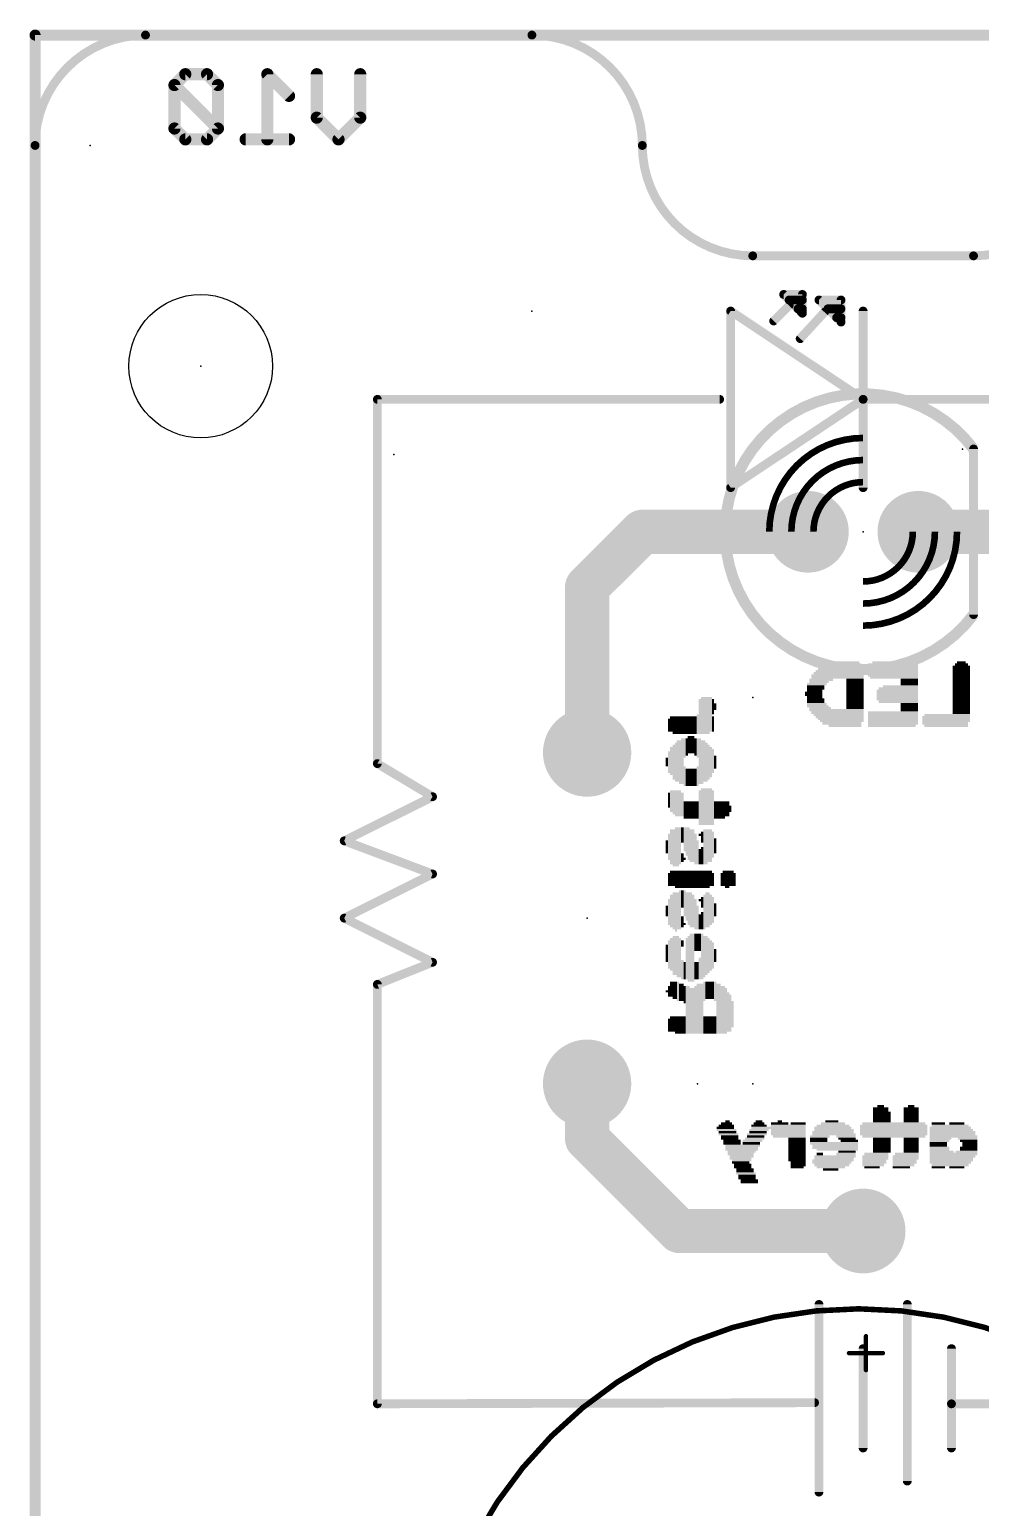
# Model space of a CAD drawing. Extents: x -5 to 107, y -9 to 51.
# Drawn here: x -0.13 to 21.75, y 16.92 to 50.93 of the extents above; entities that cross this region are included whole.
import ezdxf

# ---------------------------------------------------------------- set-up
doc = ezdxf.new("R2010")
doc.units = 0
for name, color, linetype in [('1', 12, 'CONTINUOUS'), ('16', 132, 'CONTINUOUS'), ('17', 110, 'CONTINUOUS'), ('20', 53, 'CONTINUOUS'), ('22', 40, 'CONTINUOUS'), ('23', 53, 'CONTINUOUS'), ('24', 53, 'CONTINUOUS'), ('51', 53, 'CONTINUOUS')]:
    doc.layers.add(name, color=color, linetype=linetype)

# ---------------------------------------------------------------- blocks, each defined once
blk = doc.blocks.new('ROUNDP')
at = {"const_width": 0.5}
blk.add_lwpolyline([(0, -0.25, 1), (0, 0.25, 1), (0, -0.25)], format="xyb", dxfattribs=at)
blk = doc.blocks.new('RECT')
blk.add_solid([(-0.5, -0.5), (0.5, -0.5), (-0.5, 0.5), (0.5, 0.5)])

msp = doc.modelspace()

# ---------------------------------------------------------------- linework, layer by layer
at = {"layer": '1', "const_width": 1.016}
for points in [[(13.97, 39.37), (12.7, 38.1)], [(17.78, 39.37), (13.97, 39.37)], [(20.32, 39.37), (25.4, 39.37)], [(12.7, 38.1), (12.7, 34.29)], [(12.7, 25.4), (12.7, 26.67)], [(14.82, 23.28), (12.7, 25.4)], [(19.05, 23.28), (14.82, 23.28)]]:
    msp.add_lwpolyline(points, dxfattribs=at)
at = {"layer": '1', "const_width": 0.508}
for points in [[(13.97, 39.624, 1), (13.97, 39.116)], [(14.1496, 39.1904, 1), (13.7904, 39.5496)], [(17.78, 39.116, 1), (17.78, 39.624)], [(20.32, 39.624, 1), (20.32, 39.116)], [(12.954, 38.1, 1), (12.446, 38.1)], [(12.5204, 38.2796, 1), (12.8796, 37.9204)], [(12.446, 34.29, 1), (12.954, 34.29)], [(12.954, 26.67, 1), (12.446, 26.67)], [(12.8796, 25.5796, 1), (12.5204, 25.2204)], [(12.446, 25.4, 1), (12.954, 25.4)], [(14.82, 23.534, 1), (14.82, 23.026)], [(14.6404, 23.1004, 1), (14.9996, 23.4596)], [(19.05, 23.026, 1), (19.05, 23.534)]]:
    msp.add_lwpolyline(points, format="xyb", dxfattribs=at)
at = {"layer": '16'}
for points, const_width in [([(0, 50.8), (0, 0)], 0.254), ([(38.1, 50.8), (0, 50.8)], 0.254), ([(3.456, 49.8996), (3.2061, 49.6496)], 0.2794), ([(3.956, 49.8996), (3.456, 49.8996)], 0.2794), ([(4.206, 49.6496), (3.956, 49.8996)], 0.2794), ([(5.8431, 49.3996), (5.3432, 49.8996)], 0.2794), ([(5.3432, 49.8996), (5.3432, 48.3997)], 0.2794), ([(6.4804, 48.8997), (6.4804, 49.8996)], 0.2794), ([(7.4803, 49.8996), (7.4803, 48.8997)], 0.2794), ([(3.2061, 49.6496), (3.2061, 48.6497)], 0.2794), ([(4.206, 48.6497), (3.2061, 49.6496)], 0.2794), ([(4.206, 48.6497), (4.206, 49.6496)], 0.2794), ([(6.9803, 48.3997), (6.4804, 48.8997)], 0.2794), ([(7.4803, 48.8997), (6.9803, 48.3997)], 0.2794), ([(3.2061, 48.6497), (3.456, 48.3997)], 0.2794), ([(3.956, 48.3997), (4.206, 48.6497)], 0.2794), ([(3.456, 48.3997), (3.956, 48.3997)], 0.2794), ([(5.8431, 48.3997), (4.8432, 48.3997)], 0.2794)]:
    msp.add_lwpolyline(points, dxfattribs=dict(at, const_width=const_width))
for points, const_width in [([(0.0635, 50.8, 1), (-0.0635, 50.8)], 0.127), ([(0, 50.8635, 1), (0, 50.7365)], 0.127), ([(3.456, 49.9694, 1), (3.456, 49.8297)], 0.1397), ([(3.5054, 49.8502, 1), (3.4067, 49.949)], 0.1397), ([(4.0054, 49.949, 1), (3.9066, 49.8502)], 0.1397), ([(3.956, 49.8297, 1), (3.956, 49.9694)], 0.1397), ([(5.413, 49.8996, 1), (5.2733, 49.8996)], 0.1397), ([(5.3926, 49.949, 1), (5.2938, 49.8502)], 0.1397), ([(6.5502, 49.8996, 1), (6.4105, 49.8996)], 0.1397), ([(7.5502, 49.8996, 1), (7.4105, 49.8996)], 0.1397), ([(3.2759, 49.6496, 1), (3.1362, 49.6496)], 0.1397), ([(3.2555, 49.699, 1), (3.1567, 49.6002)], 0.1397), ([(3.1567, 49.699, 1), (3.2555, 49.6002)], 0.1397), ([(4.2758, 49.6496, 1), (4.1361, 49.6496)], 0.1397), ([(4.1566, 49.6002, 1), (4.2554, 49.699)], 0.1397), ([(5.7938, 49.3502, 1), (5.8925, 49.449)], 0.1397), ([(6.5298, 48.9491, 1), (6.431, 48.8503)], 0.1397), ([(7.5297, 48.8503, 1), (7.4309, 48.9491)], 0.1397), ([(3.2555, 48.6991, 1), (3.1567, 48.6003)], 0.1397), ([(3.1362, 48.6497, 1), (3.2759, 48.6497)], 0.1397), ([(4.1361, 48.6497, 1), (4.2758, 48.6497)], 0.1397), ([(4.1566, 48.6003, 1), (4.2554, 48.6991)], 0.1397), ([(4.2554, 48.6003, 1), (4.1566, 48.6991)], 0.1397), ([(6.4105, 48.8997, 1), (6.5502, 48.8997)], 0.1397), ([(7.4105, 48.8997, 1), (7.5502, 48.8997)], 0.1397), ([(3.456, 48.4696, 1), (3.456, 48.3299)], 0.1397), ([(3.4067, 48.3503, 1), (3.5054, 48.4491)], 0.1397), ([(3.9066, 48.4491, 1), (4.0054, 48.3503)], 0.1397), ([(3.956, 48.3299, 1), (3.956, 48.4696)], 0.1397), ([(4.8432, 48.4696, 1), (4.8432, 48.3299)], 0.1397), ([(5.2733, 48.3997, 1), (5.413, 48.3997)], 0.1397), ([(5.8431, 48.3299, 1), (5.8431, 48.4696)], 0.1397), ([(6.9309, 48.4491, 1), (7.0297, 48.3503)], 0.1397), ([(6.9309, 48.3503, 1), (7.0297, 48.4491)], 0.1397)]:
    msp.add_lwpolyline(points, format="xyb", dxfattribs=dict(at, const_width=const_width))
at = {"layer": '20'}
for points, const_width in [([(2.54, 50.8, 0.4142), (0, 48.26)], 0.2032), ([(2.54, 50.8508, 1), (2.54, 50.7492)], 0.1016), ([(2.54, 50.7492, 1), (2.54, 50.8508)], 0.1016), ([(13.97, 48.26, 0.4142), (11.43, 50.8)], 0.2032), ([(11.43, 50.8508, 1), (11.43, 50.7492)], 0.1016), ([(11.43, 50.7492, 1), (11.43, 50.8508)], 0.1016), ([(0.0508, 48.26, 1), (-0.0508, 48.26)], 0.1016), ([(-0.0508, 48.26, 1), (0.0508, 48.26)], 0.1016), ([(13.97, 48.26, 0.4142), (16.51, 45.72)], 0.2032), ([(14.0208, 48.26, 1), (13.9192, 48.26)], 0.1016), ([(13.9192, 48.26, 1), (14.0208, 48.26)], 0.1016), ([(21.59, 45.72, 0.4142), (24.13, 48.26)], 0.2032), ([(16.51, 45.7708, 1), (16.51, 45.6692)], 0.1016), ([(16.51, 45.6692, 1), (16.51, 45.7708)], 0.1016), ([(21.59, 45.7708, 1), (21.59, 45.6692)], 0.1016), ([(21.59, 45.6692, 1), (21.59, 45.7708)], 0.1016)]:
    msp.add_lwpolyline(points, format="xyb", dxfattribs=dict(at, const_width=const_width))
at = {"layer": '20', "const_width": 0.2032}
for points in [[(2.54, 50.8), (11.43, 50.8)], [(0, 2.54), (0, 48.26)], [(16.51, 45.72), (21.59, 45.72)]]:
    msp.add_lwpolyline(points, dxfattribs=at)
at = {"layer": '20'}
msp.add_circle((3.81, 43.18), 1.651, dxfattribs=at)
at = {"layer": '22', "const_width": 0.2032}
for points in [[(17.6276, 44.4246), (17.2212, 44.831)], [(17.2212, 44.831), (17.653, 44.831)], [(17.653, 44.831), (17.653, 44.3992)], [(16.002, 40.386), (16.002, 44.45)], [(16.002, 44.45), (19.05, 42.418)], [(16.9926, 44.2214), (17.3482, 44.577)], [(17.3482, 44.704), (17.653, 44.704)], [(17.5514, 44.5008), (17.653, 44.5008)], [(18.542, 44.196), (18.034, 44.704)], [(18.034, 44.704), (18.542, 44.704)], [(18.2372, 44.5008), (18.542, 44.5008)], [(18.542, 44.704), (18.542, 44.196)], [(19.05, 44.45), (19.05, 42.418)], [(17.6022, 43.815), (18.161, 44.4246)], [(17.653, 44.4246), (17.6276, 44.4246)], [(17.653, 44.3992), (17.653, 44.4246)], [(18.4404, 44.2976), (18.542, 44.2976)], [(15.748, 42.418), (7.874, 42.418)], [(7.874, 42.418), (7.874, 34.036)], [(19.05, 42.418), (16.002, 40.386)], [(30.988, 42.418), (19.05, 42.418)], [(19.05, 42.418), (19.05, 40.386)], [(7.874, 34.036), (9.144, 33.274)], [(9.144, 33.274), (7.112, 32.258)], [(7.112, 32.258), (9.144, 31.496)], [(9.144, 31.496), (7.112, 30.48)], [(7.112, 30.48), (9.144, 29.464)], [(9.144, 29.464), (7.874, 28.956)], [(7.874, 28.956), (7.874, 19.304)], [(18.034, 21.59), (18.034, 17.272)], [(20.066, 21.59), (20.066, 17.526)], [(19.05, 20.574), (19.05, 18.288)], [(21.082, 20.574), (21.082, 19.304)], [(7.874, 19.304), (17.9324, 19.3294)], [(21.082, 19.304), (21.082, 18.288)], [(21.082, 19.304), (30.988, 19.304)]]:
    msp.add_lwpolyline(points, dxfattribs=at)
at = {"layer": '22', "const_width": 0.1016}
for points in [[(17.2571, 44.8669, 1), (17.1853, 44.7951)], [(17.2212, 44.8818, 1), (17.2212, 44.7802)], [(17.7038, 44.831, 1), (17.6022, 44.831)], [(17.653, 44.7802, 1), (17.653, 44.8818)], [(16.0528, 44.45, 1), (15.9512, 44.45)], [(16.0302, 44.4923, 1), (15.9738, 44.4077)], [(17.3482, 44.7548, 1), (17.3482, 44.6532)], [(17.3841, 44.5411, 1), (17.3123, 44.6129)], [(17.5514, 44.5516, 1), (17.5514, 44.45)], [(17.653, 44.6532, 1), (17.653, 44.7548)], [(17.653, 44.45, 1), (17.653, 44.5516)], [(18.0699, 44.7399, 1), (17.9981, 44.6681)], [(18.034, 44.7548, 1), (18.034, 44.6532)], [(18.2372, 44.5516, 1), (18.2372, 44.45)], [(18.5928, 44.704, 1), (18.4912, 44.704)], [(18.542, 44.6532, 1), (18.542, 44.7548)], [(18.542, 44.45, 1), (18.542, 44.5516)], [(19.1008, 44.45, 1), (18.9992, 44.45)], [(16.9567, 44.2573, 1), (17.0285, 44.1855)], [(17.6276, 44.4754, 1), (17.6276, 44.3738)], [(17.5917, 44.3887, 1), (17.6635, 44.4605)], [(17.7038, 44.4246, 1), (17.6022, 44.4246)], [(17.6022, 44.3992, 1), (17.7038, 44.3992)], [(17.6022, 44.3992, 1), (17.7038, 44.3992)], [(17.653, 44.3738, 1), (17.653, 44.4754)], [(18.1984, 44.3903, 1), (18.1236, 44.4589)], [(18.4404, 44.3484, 1), (18.4404, 44.2468)], [(18.4912, 44.196, 1), (18.5928, 44.196)], [(18.5061, 44.1601, 1), (18.5779, 44.2319)], [(18.542, 44.2468, 1), (18.542, 44.3484)], [(17.5648, 43.8493, 1), (17.6396, 43.7807)], [(7.874, 42.4688, 1), (7.874, 42.3672)], [(7.9248, 42.418, 1), (7.8232, 42.418)], [(15.748, 42.3672, 1), (15.748, 42.4688)], [(19.05, 42.4688, 1), (19.05, 42.3672)], [(19.1008, 42.418, 1), (18.9992, 42.418)], [(19.0782, 42.3757, 1), (19.0218, 42.4603)], [(19.0218, 42.3757, 1), (19.0782, 42.4603)], [(18.9992, 42.418, 1), (19.1008, 42.418)], [(15.9738, 40.4283, 1), (16.0302, 40.3437)], [(15.9512, 40.386, 1), (16.0528, 40.386)], [(18.9992, 40.386, 1), (19.1008, 40.386)], [(7.9001, 34.0796, 1), (7.8479, 33.9924)], [(7.8232, 34.036, 1), (7.9248, 34.036)], [(9.1179, 33.2304, 1), (9.1701, 33.3176)], [(9.1667, 33.2286, 1), (9.1213, 33.3194)], [(7.1298, 32.3056, 1), (7.0942, 32.2104)], [(7.0893, 32.3034, 1), (7.1347, 32.2126)], [(9.1667, 31.4506, 1), (9.1213, 31.5414)], [(9.1262, 31.4484, 1), (9.1618, 31.5436)], [(7.1347, 30.5254, 1), (7.0893, 30.4346)], [(7.0893, 30.5254, 1), (7.1347, 30.4346)], [(9.1213, 29.4186, 1), (9.1667, 29.5094)], [(9.1629, 29.4168, 1), (9.1251, 29.5112)], [(7.9248, 28.956, 1), (7.8232, 28.956)], [(7.8551, 29.0032, 1), (7.8929, 28.9088)], [(18.0848, 21.59, 1), (17.9832, 21.59)], [(20.1168, 21.59, 1), (20.0152, 21.59)], [(19.1008, 20.574, 1), (18.9992, 20.574)], [(21.1328, 20.574, 1), (21.0312, 20.574)], [(7.8739, 19.3548, 1), (7.8741, 19.2532)], [(17.9325, 19.2786, 1), (17.9323, 19.3802)], [(21.1328, 19.304, 1), (21.0312, 19.304)], [(21.082, 19.3548, 1), (21.082, 19.2532)], [(7.8232, 19.304, 1), (7.9248, 19.304)], [(21.0312, 19.304, 1), (21.1328, 19.304)], [(18.9992, 18.288, 1), (19.1008, 18.288)], [(21.0312, 18.288, 1), (21.1328, 18.288)], [(20.0152, 17.526, 1), (20.1168, 17.526)], [(17.9832, 17.272, 1), (18.0848, 17.272)]]:
    msp.add_lwpolyline(points, format="xyb", dxfattribs=at)
at = {"layer": '23'}
for p in [(1.27, 48.26), (11.43, 44.45), (3.81, 43.18), (21.336, 41.275), (8.255, 41.148), (19.05, 39.37), (16.51, 35.56), (12.7, 30.48), (16.51, 26.67)]:
    msp.add_point(p, dxfattribs=at)
at = {"layer": '24'}
msp.add_point((15.24, 26.67), dxfattribs=at)
at = {"layer": '51'}
for points, const_width in [([(21.59, 41.275, 3), (21.59, 37.465)], 0.254), ([(19.05, 41.529, 0.4142), (16.891, 39.37)], 0.1524), ([(21.6408, 41.275, 1), (21.5392, 41.275)], 0.1016), ([(21.6408, 41.275, 1), (21.5392, 41.275)], 0.1016), ([(19.05, 41.021, 0.4142), (17.399, 39.37)], 0.1524), ([(19.05, 40.513, 0.4142), (17.907, 39.37)], 0.1524), ([(19.05, 38.227, 0.4142), (20.193, 39.37)], 0.1524), ([(19.05, 37.719, 0.4142), (20.701, 39.37)], 0.1524), ([(19.05, 37.211, 0.4142), (21.209, 39.37)], 0.1524), ([(21.5392, 37.465, 1), (21.6408, 37.465)], 0.1016), ([(21.5392, 37.465, 1), (21.6408, 37.465)], 0.1016), ([(18.95, 1.49, 1), (18.95, 21.49, 1), (18.95, 1.49)], 0.127), ([(19.1399, 20.8604, 1), (19.0891, 20.8604)], 0.0508), ([(18.7247, 20.496, 1), (18.7247, 20.4452)], 0.0508), ([(19.5043, 20.4452, 1), (19.5043, 20.496)], 0.0508), ([(19.0891, 20.0808, 1), (19.1399, 20.0808)], 0.0508)]:
    msp.add_lwpolyline(points, format="xyb", dxfattribs=dict(at, const_width=const_width))
for points, const_width in [([(21.59, 37.465), (21.59, 41.275)], 0.2032), ([(21.59, 37.465), (21.59, 41.275)], 0.2032), ([(19.1145, 20.0808), (19.1145, 20.8604)], 0.1016), ([(18.7247, 20.4706), (19.5043, 20.4706)], 0.1016)]:
    msp.add_lwpolyline(points, dxfattribs=dict(at, const_width=const_width))

# ---------------------------------------------------------------- block references
at = {"layer": '17', "xscale": 1.8796, "yscale": 1.8796}
for p in [(17.78, 39.37), (17.78, 39.37), (20.32, 39.37), (20.32, 39.37)]:
    msp.add_blockref('ROUNDP', p, dxfattribs=at)
at = {"layer": '17'}
for p, xscale, yscale, rotation in [((12.7, 34.29), 2.032, 2.032, 90), ((12.7, 34.29), 2.032, 2.032, 90), ((12.7, 26.67), 2.032, 2.032, 90), ((12.7, 26.67), 2.032, 2.032, 90), ((19.05, 23.28), 1.95, 1.95, 180), ((19.05, 23.28), 1.95, 1.95, 180)]:
    msp.add_blockref('ROUNDP', p, dxfattribs=dict(at, xscale=xscale, yscale=yscale, rotation=rotation))
at = {"layer": '22'}
for p, xscale, yscale, rotation in [((18.66, 36.365), 0.6, 0.05, 180), ((19.735, 36.365), 0.95, 0.05, 180), ((21.31, 36.365), 0.2, 0.05, 180), ((18.46, 36.065), 1.2, 0.05, 180), ((18.485, 36.115), 1.15, 0.05, 180), ((18.51, 36.165), 1.1, 0.05, 180), ((18.535, 36.215), 1.05, 0.05, 180), ((18.585, 36.265), 0.95, 0.05, 180), ((18.61, 36.315), 0.8, 0.05, 180), ((19.735, 36.315), 1.15, 0.05, 180), ((19.735, 36.265), 1.15, 0.05, 180), ((19.735, 36.215), 1.15, 0.05, 180), ((19.735, 36.165), 1.15, 0.05, 180), ((19.735, 36.115), 1.15, 0.05, 180), ((19.735, 36.065), 1.15, 0.05, 180), ((21.31, 36.265), 0.4, 0.05, 180), ((21.31, 36.215), 0.4, 0.05, 180), ((21.31, 36.165), 0.4, 0.05, 180), ((21.31, 36.115), 0.4, 0.05, 180), ((21.31, 36.065), 0.4, 0.05, 180), ((21.31, 36.315), 0.3, 0.05, 180), ((17.985, 35.865), 0.45, 0.05, 180), ((17.96, 35.815), 0.4, 0.05, 180), ((17.96, 35.765), 0.4, 0.05, 180), ((17.935, 35.715), 0.35, 0.05, 180), ((18.085, 35.965), 0.55, 0.05, 180), ((18.035, 35.915), 0.45, 0.05, 180), ((18.46, 36.015), 1.2, 0.05, 180), ((18.86, 35.965), 0.4, 0.05, 180), ((18.86, 35.915), 0.4, 0.05, 180), ((18.86, 35.865), 0.4, 0.05, 180), ((18.86, 35.815), 0.4, 0.05, 180), ((18.86, 35.765), 0.4, 0.05, 180), ((18.86, 35.715), 0.4, 0.05, 180), ((19.76, 36.015), 1.1, 0.05, 180), ((19.835, 35.715), 0.95, 0.05, 180), ((19.86, 35.765), 0.9, 0.05, 180), ((19.91, 35.815), 0.8, 0.05, 180), ((20.11, 35.965), 0.4, 0.05, 180), ((20.11, 35.915), 0.4, 0.05, 180), ((20.11, 35.865), 0.4, 0.05, 180), ((21.31, 36.015), 0.4, 0.05, 180), ((21.31, 35.965), 0.4, 0.05, 180), ((21.31, 35.915), 0.4, 0.05, 180), ((21.31, 35.865), 0.4, 0.05, 180), ((21.31, 35.815), 0.4, 0.05, 180), ((21.31, 35.765), 0.4, 0.05, 180), ((21.31, 35.715), 0.4, 0.05, 180), ((15.295, 35.12), 0.8, 0.05, 90), ((15.345, 35.145), 0.85, 0.05, 90), ((15.395, 35.145), 0.85, 0.05, 90), ((15.445, 35.145), 0.85, 0.05, 90), ((15.495, 35.145), 0.85, 0.05, 90), ((15.545, 35.17), 0.8, 0.05, 90), ((15.595, 35.345), 0.35, 0.05, 90), ((15.645, 35.345), 0.15, 0.05, 90), ((17.91, 35.665), 0.4, 0.05, 180), ((17.91, 35.615), 0.4, 0.05, 180), ((17.935, 35.565), 0.35, 0.05, 180), ((17.96, 35.515), 0.4, 0.05, 180), ((17.96, 35.46), 0.4, 0.06, 180), ((17.985, 35.405), 0.45, 0.05, 180), ((18.01, 35.355), 0.5, 0.05, 180), ((18.86, 35.665), 0.4, 0.05, 180), ((18.86, 35.615), 0.4, 0.05, 180), ((18.86, 35.565), 0.4, 0.05, 180), ((18.86, 35.515), 0.4, 0.05, 180), ((18.86, 35.46), 0.4, 0.06, 180), ((18.86, 35.405), 0.4, 0.05, 180), ((18.86, 35.355), 0.4, 0.05, 180), ((19.835, 35.665), 0.95, 0.05, 180), ((19.835, 35.615), 0.95, 0.05, 180), ((19.835, 35.565), 0.95, 0.05, 180), ((19.835, 35.515), 0.95, 0.05, 180), ((19.86, 35.46), 0.9, 0.06, 180), ((20.11, 35.405), 0.4, 0.05, 180), ((20.11, 35.355), 0.4, 0.05, 180), ((21.31, 35.665), 0.4, 0.05, 180), ((21.31, 35.615), 0.4, 0.05, 180), ((21.31, 35.565), 0.4, 0.05, 180), ((21.31, 35.515), 0.4, 0.05, 180), ((21.31, 35.46), 0.4, 0.06, 180), ((21.31, 35.405), 0.4, 0.05, 180), ((21.31, 35.355), 0.4, 0.05, 180), ((14.585, 34.92), 0.3, 0.05, 90), ((14.64, 34.945), 0.35, 0.06, 90), ((14.695, 34.92), 0.4, 0.05, 90), ((14.745, 34.92), 0.4, 0.05, 90), ((14.785, 34.92), 0.4, 0.05, 90), ((14.835, 34.92), 0.4, 0.05, 90), ((14.89, 34.92), 0.4, 0.06, 90), ((14.945, 34.92), 0.4, 0.05, 90), ((14.995, 34.92), 0.4, 0.05, 90), ((15.035, 34.92), 0.4, 0.05, 90), ((15.085, 34.92), 0.4, 0.05, 90), ((15.14, 34.92), 0.4, 0.06, 90), ((15.195, 34.92), 0.4, 0.05, 90), ((15.245, 34.945), 0.45, 0.05, 90), ((15.595, 34.945), 0.35, 0.05, 90), ((18.06, 35.315), 0.5, 0.05, 180), ((18.435, 35.265), 1.25, 0.05, 180), ((18.46, 35.21), 1.2, 0.06, 180), ((18.485, 35.155), 1.15, 0.05, 180), ((18.51, 35.105), 1.1, 0.05, 180), ((18.535, 35.065), 1.05, 0.05, 180), ((18.86, 35.315), 0.4, 0.05, 180), ((19.735, 35.21), 1.15, 0.06, 180), ((19.735, 35.155), 1.15, 0.05, 180), ((19.735, 35.105), 1.15, 0.05, 180), ((19.735, 35.065), 1.15, 0.05, 180), ((19.735, 35.015), 1.15, 0.05, 180), ((20.11, 35.315), 0.4, 0.05, 180), ((20.11, 35.265), 0.4, 0.05, 180), ((20.96, 35.105), 1.1, 0.05, 180), ((20.96, 35.065), 1.1, 0.05, 180), ((20.96, 35.015), 1.1, 0.05, 180), ((20.985, 35.155), 1.05, 0.05, 180), ((21.31, 35.315), 0.4, 0.05, 180), ((21.31, 35.265), 0.4, 0.05, 180), ((21.31, 35.21), 0.4, 0.06, 180), ((18.56, 34.96), 0.9, 0.06, 180), ((18.635, 34.905), 0.75, 0.05, 180), ((19.735, 34.96), 1.15, 0.06, 180), ((19.71, 34.905), 1.1, 0.05, 180), ((20.935, 34.96), 1.05, 0.06, 180), ((14.64, 34.095), 0.65, 0.06, 90), ((14.695, 34.07), 0.8, 0.05, 90), ((14.745, 34.07), 0.9, 0.05, 90), ((14.785, 34.095), 0.95, 0.05, 90), ((14.89, 34.095), 1.05, 0.06, 90), ((14.945, 34.395), 0.45, 0.05, 90), ((14.995, 34.42), 0.4, 0.05, 90), ((15.035, 34.47), 0.4, 0.05, 90), ((15.085, 34.47), 0.4, 0.05, 90), ((15.14, 34.47), 0.4, 0.06, 90), ((15.195, 34.42), 0.4, 0.05, 90), ((15.245, 34.395), 0.45, 0.05, 90), ((15.295, 34.095), 1.05, 0.05, 90), ((15.395, 34.095), 0.95, 0.05, 90), ((15.445, 34.07), 0.9, 0.05, 90), ((15.495, 34.07), 0.8, 0.05, 90), ((15.545, 34.07), 0.7, 0.05, 90), ((15.595, 34.095), 0.55, 0.05, 90), ((14.535, 34.07), 0.2, 0.05, 90), ((14.585, 34.07), 0.5, 0.05, 90), ((15.645, 34.07), 0.3, 0.05, 90), ((14.945, 33.745), 0.45, 0.05, 90), ((14.995, 33.72), 0.4, 0.05, 90), ((15.035, 33.72), 0.4, 0.05, 90), ((15.085, 33.72), 0.4, 0.05, 90), ((15.14, 33.72), 0.4, 0.06, 90), ((15.195, 33.72), 0.4, 0.05, 90), ((15.245, 33.745), 0.45, 0.05, 90), ((14.585, 33.195), 0.35, 0.05, 90), ((14.64, 33.17), 0.5, 0.06, 90), ((14.695, 33.145), 0.55, 0.05, 90), ((14.745, 33.12), 0.6, 0.05, 90), ((14.785, 33.12), 0.6, 0.05, 90), ((14.835, 33.12), 0.6, 0.05, 90), ((14.89, 33.095), 0.55, 0.06, 90), ((15.295, 33.02), 0.8, 0.05, 90), ((15.345, 33.045), 0.85, 0.05, 90), ((15.395, 33.045), 0.85, 0.05, 90), ((15.445, 33.045), 0.85, 0.05, 90), ((15.495, 33.045), 0.85, 0.05, 90), ((15.545, 33.045), 0.85, 0.05, 90), ((15.595, 33.02), 0.8, 0.05, 90), ((14.945, 32.97), 0.4, 0.05, 90), ((14.995, 32.97), 0.4, 0.05, 90), ((15.035, 32.97), 0.4, 0.05, 90), ((15.085, 32.97), 0.4, 0.05, 90), ((15.14, 32.97), 0.4, 0.06, 90), ((15.195, 32.97), 0.4, 0.05, 90), ((15.245, 32.97), 0.4, 0.05, 90), ((15.645, 32.97), 0.4, 0.05, 90), ((15.695, 32.97), 0.4, 0.05, 90), ((15.745, 32.97), 0.4, 0.05, 90), ((15.795, 32.97), 0.4, 0.05, 90), ((15.845, 32.97), 0.4, 0.05, 90), ((15.895, 32.995), 0.35, 0.05, 90), ((15.945, 32.995), 0.35, 0.05, 90), ((15.995, 32.995), 0.15, 0.05, 90), ((14.585, 32.12), 0.6, 0.05, 90), ((14.64, 32.12), 0.8, 0.06, 90), ((14.695, 32.095), 0.85, 0.05, 90), ((14.745, 32.12), 0.9, 0.05, 90), ((14.785, 32.12), 0.9, 0.05, 90), ((14.835, 32.145), 0.85, 0.05, 90), ((14.89, 32.395), 0.35, 0.06, 90), ((14.945, 32.295), 0.55, 0.05, 90), ((14.995, 32.245), 0.65, 0.05, 90), ((15.035, 32.195), 0.75, 0.05, 90), ((15.085, 32.145), 0.75, 0.05, 90), ((15.14, 32.145), 0.75, 0.06, 90), ((15.195, 32.07), 0.7, 0.05, 90), ((15.295, 32.395), 0.05, 0.05, 90), ((15.345, 32.345), 0.25, 0.05, 90), ((15.395, 32.12), 0.8, 0.05, 90), ((15.445, 32.12), 0.8, 0.05, 90), ((15.495, 32.145), 0.75, 0.05, 90), ((15.545, 32.145), 0.75, 0.05, 90), ((15.595, 32.17), 0.6, 0.05, 90), ((15.645, 32.145), 0.35, 0.05, 90), ((14.535, 32.12), 0.3, 0.05, 90), ((14.89, 31.87), 0.2, 0.06, 90), ((15.245, 31.995), 0.55, 0.05, 90), ((15.295, 31.895), 0.35, 0.05, 90), ((15.345, 31.92), 0.4, 0.05, 90), ((14.945, 31.845), 0.05, 0.05, 90), ((14.585, 31.37), 0.3, 0.05, 90), ((14.64, 31.395), 0.35, 0.06, 90), ((14.695, 31.395), 0.35, 0.05, 90), ((14.745, 31.37), 0.4, 0.05, 90), ((14.785, 31.37), 0.4, 0.05, 90), ((14.835, 31.37), 0.4, 0.05, 90), ((14.89, 31.37), 0.4, 0.06, 90), ((14.945, 31.37), 0.4, 0.05, 90), ((14.995, 31.37), 0.4, 0.05, 90), ((15.035, 31.37), 0.4, 0.05, 90), ((15.085, 31.37), 0.4, 0.05, 90), ((15.14, 31.37), 0.4, 0.06, 90), ((15.195, 31.37), 0.4, 0.05, 90), ((15.245, 31.37), 0.4, 0.05, 90), ((15.295, 31.37), 0.4, 0.05, 90), ((15.345, 31.37), 0.4, 0.05, 90), ((15.395, 31.37), 0.4, 0.05, 90), ((15.445, 31.37), 0.4, 0.05, 90), ((15.495, 31.37), 0.4, 0.05, 90), ((15.545, 31.395), 0.35, 0.05, 90), ((15.595, 31.37), 0.3, 0.05, 90), ((15.795, 31.37), 0.3, 0.05, 90), ((15.845, 31.395), 0.35, 0.05, 90), ((15.895, 31.37), 0.4, 0.05, 90), ((15.945, 31.37), 0.4, 0.05, 90), ((15.995, 31.395), 0.35, 0.05, 90), ((16.045, 31.395), 0.35, 0.05, 90), ((16.095, 31.37), 0.3, 0.05, 90), ((14.64, 30.645), 0.75, 0.06, 90), ((14.695, 30.645), 0.85, 0.05, 90), ((14.745, 30.62), 0.9, 0.05, 90), ((14.785, 30.645), 0.85, 0.05, 90), ((14.835, 30.67), 0.9, 0.05, 90), ((14.89, 30.92), 0.4, 0.06, 90), ((14.945, 30.82), 0.6, 0.05, 90), ((14.995, 30.745), 0.65, 0.05, 90), ((15.035, 30.695), 0.75, 0.05, 90), ((15.085, 30.67), 0.8, 0.05, 90), ((15.14, 30.645), 0.75, 0.06, 90), ((15.345, 30.845), 0.25, 0.05, 90), ((15.395, 30.62), 0.8, 0.05, 90), ((15.445, 30.67), 0.8, 0.05, 90), ((15.495, 30.67), 0.8, 0.05, 90), ((15.545, 30.67), 0.7, 0.05, 90), ((15.595, 30.67), 0.6, 0.05, 90), ((14.535, 30.645), 0.25, 0.05, 90), ((14.585, 30.62), 0.6, 0.05, 90), ((15.195, 30.57), 0.7, 0.05, 90), ((15.245, 30.495), 0.55, 0.05, 90), ((15.295, 30.895), 0.05, 0.05, 90), ((15.345, 30.42), 0.4, 0.05, 90), ((15.645, 30.67), 0.3, 0.05, 90), ((14.89, 30.395), 0.25, 0.06, 90), ((14.945, 30.345), 0.05, 0.05, 90), ((15.295, 30.395), 0.35, 0.05, 90), ((14.585, 29.645), 0.65, 0.05, 90), ((14.64, 29.645), 0.75, 0.06, 90), ((14.695, 29.62), 0.9, 0.05, 90), ((14.745, 29.62), 0.9, 0.05, 90), ((14.785, 29.595), 0.95, 0.05, 90), ((14.835, 29.57), 0.9, 0.05, 90), ((14.89, 29.895), 0.15, 0.06, 90), ((14.995, 29.545), 0.95, 0.05, 90), ((15.035, 29.545), 1.05, 0.05, 90), ((15.085, 29.57), 1.1, 0.05, 90), ((15.14, 29.57), 1.1, 0.06, 90), ((15.195, 29.92), 0.4, 0.05, 90), ((15.245, 29.92), 0.4, 0.05, 90), ((15.295, 29.92), 0.4, 0.05, 90), ((15.345, 29.595), 1.05, 0.05, 90), ((15.395, 29.595), 0.95, 0.05, 90), ((15.445, 29.62), 0.9, 0.05, 90), ((15.495, 29.62), 0.8, 0.05, 90), ((15.545, 29.62), 0.7, 0.05, 90), ((14.535, 29.67), 0.4, 0.05, 90), ((15.595, 29.62), 0.6, 0.05, 90), ((15.645, 29.62), 0.3, 0.05, 90), ((14.89, 29.295), 0.45, 0.06, 90), ((14.945, 29.27), 0.4, 0.05, 90), ((15.195, 29.27), 0.4, 0.05, 90), ((15.245, 29.27), 0.4, 0.05, 90), ((15.295, 29.32), 0.5, 0.05, 90), ((14.585, 28.795), 0.25, 0.05, 90), ((14.64, 28.845), 0.35, 0.06, 90), ((14.695, 28.82), 0.4, 0.05, 90), ((14.745, 28.82), 0.4, 0.05, 90), ((14.785, 28.795), 0.45, 0.05, 90), ((14.835, 28.77), 0.4, 0.05, 90), ((14.89, 28.77), 0.4, 0.06, 90), ((14.945, 28.72), 0.4, 0.05, 90), ((14.995, 28.37), 1.1, 0.05, 90), ((15.035, 28.37), 1.1, 0.05, 90), ((15.195, 28.37), 1.1, 0.05, 90), ((15.245, 28.395), 1.15, 0.05, 90), ((15.295, 28.395), 1.15, 0.05, 90), ((15.345, 28.395), 1.15, 0.05, 90), ((15.395, 28.795), 0.45, 0.05, 90), ((15.445, 28.82), 0.4, 0.05, 90), ((15.495, 28.82), 0.4, 0.05, 90), ((15.545, 28.82), 0.4, 0.05, 90), ((15.595, 28.82), 0.4, 0.05, 90), ((15.645, 28.795), 0.45, 0.05, 90), ((15.695, 28.395), 1.15, 0.05, 90), ((15.745, 28.395), 1.15, 0.05, 90), ((15.795, 28.37), 1.1, 0.05, 90), ((15.845, 28.37), 1.1, 0.05, 90), ((14.535, 28.795), 0.05, 0.05, 90), ((15.085, 28.345), 1.05, 0.05, 90), ((15.14, 28.345), 1.05, 0.06, 90), ((15.895, 28.345), 1.05, 0.05, 90), ((15.945, 28.32), 0.9, 0.05, 90), ((15.995, 28.295), 0.85, 0.05, 90), ((16.045, 28.27), 0.6, 0.05, 90), ((14.585, 28.02), 0.3, 0.05, 90), ((14.64, 28.045), 0.35, 0.06, 90), ((14.695, 28.045), 0.35, 0.05, 90), ((14.745, 28.02), 0.4, 0.05, 90), ((14.785, 28.02), 0.4, 0.05, 90), ((14.835, 28.02), 0.4, 0.05, 90), ((14.89, 28.02), 0.4, 0.06, 90), ((14.945, 28.02), 0.4, 0.05, 90), ((15.395, 28.02), 0.4, 0.05, 90), ((15.445, 28.02), 0.4, 0.05, 90), ((15.495, 28.02), 0.4, 0.05, 90), ((15.545, 28.02), 0.4, 0.05, 90), ((15.595, 28.02), 0.4, 0.05, 90), ((15.645, 28.02), 0.4, 0.05, 90), ((19.455, 26.105), 0.35, 0.05, 180), ((19.455, 26.055), 0.35, 0.05, 180), ((19.48, 26.005), 0.4, 0.05, 180), ((19.48, 25.955), 0.4, 0.05, 180), ((19.48, 25.905), 0.4, 0.05, 180), ((19.48, 25.855), 0.4, 0.05, 180), ((19.455, 26.155), 0.15, 0.05, 180), ((20.155, 26.105), 0.35, 0.05, 180), ((20.155, 26.055), 0.35, 0.05, 180), ((20.155, 26.005), 0.35, 0.05, 180), ((20.155, 25.955), 0.35, 0.05, 180), ((20.155, 25.905), 0.35, 0.05, 180), ((20.155, 25.855), 0.35, 0.05, 180), ((20.155, 26.155), 0.15, 0.05, 180), ((15.88, 25.655), 0.4, 0.05, 180), ((15.905, 25.605), 0.45, 0.05, 180), ((15.905, 25.705), 0.35, 0.05, 180), ((15.93, 25.555), 0.4, 0.05, 180), ((15.955, 25.505), 0.45, 0.05, 180), ((15.905, 25.755), 0.25, 0.05, 180), ((15.93, 25.805), 0.1, 0.05, 180), ((16.605, 25.505), 0.45, 0.05, 180), ((16.655, 25.605), 0.45, 0.05, 180), ((16.63, 25.555), 0.4, 0.05, 180), ((16.655, 25.705), 0.35, 0.05, 180), ((17.105, 25.655), 1.25, 0.05, 180), ((16.655, 25.755), 0.25, 0.05, 180), ((16.655, 25.805), 0.15, 0.05, 180), ((17.13, 25.755), 0.4, 0.05, 180), ((17.33, 25.705), 0.8, 0.05, 180), ((17.33, 25.605), 0.8, 0.05, 180), ((17.33, 25.555), 0.8, 0.05, 180), ((17.33, 25.505), 0.8, 0.05, 180), ((17.13, 25.805), 0.1, 0.05, 180), ((17.555, 25.755), 0.35, 0.05, 180), ((18.355, 25.555), 0.95, 0.05, 180), ((18.355, 25.655), 0.85, 0.05, 180), ((18.38, 25.605), 0.9, 0.05, 180), ((18.355, 25.705), 0.75, 0.05, 180), ((18.355, 25.755), 0.55, 0.05, 180), ((18.33, 25.805), 0.3, 0.05, 180), ((19.755, 25.705), 1.55, 0.05, 180), ((19.755, 25.655), 1.55, 0.05, 180), ((19.755, 25.605), 1.55, 0.05, 180), ((19.755, 25.555), 1.55, 0.05, 180), ((19.755, 25.505), 1.55, 0.05, 180), ((19.755, 25.755), 1.45, 0.05, 180), ((19.48, 25.805), 0.4, 0.05, 180), ((20.155, 25.805), 0.35, 0.05, 180), ((21.055, 25.655), 0.95, 0.05, 180), ((21.105, 25.555), 1.05, 0.05, 180), ((21.105, 25.505), 1.05, 0.05, 180), ((20.78, 25.755), 0.3, 0.05, 180), ((21.055, 25.705), 0.85, 0.05, 180), ((21.205, 25.755), 0.35, 0.05, 180), ((15.98, 25.455), 0.4, 0.05, 180), ((15.98, 25.405), 0.4, 0.05, 180), ((16.03, 25.355), 0.4, 0.05, 180), ((16.03, 25.3), 0.4, 0.06, 180), ((16.28, 25.245), 0.8, 0.05, 180), ((16.255, 25.195), 0.75, 0.05, 180), ((16.255, 25.155), 0.75, 0.05, 180), ((16.505, 25.355), 0.45, 0.05, 180), ((16.48, 25.3), 0.4, 0.06, 180), ((16.555, 25.405), 0.45, 0.05, 180), ((16.58, 25.455), 0.4, 0.05, 180), ((17.355, 25.455), 0.75, 0.05, 180), ((17.53, 25.405), 0.4, 0.05, 180), ((17.53, 25.355), 0.4, 0.05, 180), ((17.53, 25.3), 0.4, 0.06, 180), ((17.53, 25.245), 0.4, 0.05, 180), ((17.53, 25.195), 0.4, 0.05, 180), ((17.53, 25.155), 0.4, 0.05, 180), ((18.055, 25.455), 0.45, 0.05, 180), ((18.03, 25.405), 0.4, 0.05, 180), ((18.03, 25.355), 0.4, 0.05, 180), ((18.38, 25.3), 1.1, 0.06, 180), ((18.405, 25.245), 1.05, 0.05, 180), ((18.405, 25.195), 1.05, 0.05, 180), ((18.455, 25.155), 0.95, 0.05, 180), ((18.655, 25.455), 0.45, 0.05, 180), ((18.68, 25.405), 0.4, 0.05, 180), ((18.73, 25.355), 0.4, 0.05, 180), ((19.755, 25.455), 1.45, 0.05, 180), ((19.48, 25.405), 0.4, 0.05, 180), ((19.48, 25.355), 0.4, 0.05, 180), ((19.48, 25.3), 0.4, 0.06, 180), ((19.48, 25.245), 0.4, 0.05, 180), ((19.48, 25.195), 0.4, 0.05, 180), ((19.48, 25.155), 0.4, 0.05, 180), ((20.155, 25.405), 0.35, 0.05, 180), ((20.155, 25.355), 0.35, 0.05, 180), ((20.155, 25.3), 0.35, 0.06, 180), ((20.155, 25.245), 0.35, 0.05, 180), ((20.155, 25.195), 0.35, 0.05, 180), ((20.155, 25.155), 0.35, 0.05, 180), ((21.13, 25.455), 1.1, 0.05, 180), ((20.83, 25.405), 0.5, 0.05, 180), ((20.805, 25.355), 0.45, 0.05, 180), ((20.78, 25.3), 0.4, 0.06, 180), ((20.78, 25.245), 0.4, 0.05, 180), ((20.805, 25.195), 0.45, 0.05, 180), ((20.805, 25.155), 0.45, 0.05, 180), ((21.455, 25.405), 0.45, 0.05, 180), ((21.48, 25.355), 0.4, 0.05, 180), ((21.48, 25.195), 0.4, 0.05, 180), ((21.48, 25.155), 0.4, 0.05, 180), ((21.505, 25.3), 0.35, 0.06, 180), ((21.505, 25.245), 0.35, 0.05, 180), ((16.255, 25.105), 0.65, 0.05, 180), ((16.23, 25.05), 0.6, 0.06, 180), ((16.255, 24.995), 0.55, 0.05, 180), ((16.23, 24.945), 0.5, 0.05, 180), ((16.255, 24.905), 0.45, 0.05, 180), ((16.23, 24.855), 0.4, 0.05, 180), ((16.28, 24.8), 0.4, 0.06, 180), ((17.53, 25.105), 0.4, 0.05, 180), ((17.53, 25.05), 0.4, 0.06, 180), ((17.53, 24.995), 0.4, 0.05, 180), ((17.53, 24.945), 0.4, 0.05, 180), ((17.53, 24.905), 0.4, 0.05, 180), ((17.555, 24.855), 0.35, 0.05, 180), ((17.555, 24.8), 0.35, 0.06, 180), ((18.355, 24.905), 0.95, 0.05, 180), ((18.33, 24.855), 0.9, 0.05, 180), ((18.405, 24.995), 0.95, 0.05, 180), ((18.38, 24.945), 0.9, 0.05, 180), ((18.33, 24.8), 0.8, 0.06, 180), ((18.055, 25.05), 0.15, 0.06, 180), ((18.655, 25.05), 0.45, 0.06, 180), ((18.68, 25.105), 0.4, 0.05, 180), ((19.33, 24.995), 0.6, 0.05, 180), ((19.33, 24.945), 0.6, 0.05, 180), ((19.305, 24.905), 0.55, 0.05, 180), ((19.305, 24.855), 0.55, 0.05, 180), ((19.28, 24.8), 0.5, 0.06, 180), ((19.355, 25.05), 0.55, 0.06, 180), ((19.48, 25.105), 0.4, 0.05, 180), ((20.03, 24.995), 0.6, 0.05, 180), ((20.03, 24.945), 0.6, 0.05, 180), ((20.005, 24.905), 0.55, 0.05, 180), ((20.005, 24.855), 0.55, 0.05, 180), ((19.98, 24.8), 0.5, 0.06, 180), ((20.055, 25.05), 0.55, 0.06, 180), ((20.155, 25.105), 0.35, 0.05, 180), ((20.855, 25.105), 0.55, 0.05, 180), ((21.13, 25.05), 1.1, 0.06, 180), ((21.105, 24.995), 1.05, 0.05, 180), ((21.055, 24.855), 0.95, 0.05, 180), ((21.055, 24.8), 0.85, 0.06, 180), ((21.43, 25.105), 0.5, 0.05, 180), ((16.28, 24.745), 0.4, 0.05, 180), ((16.33, 24.695), 0.4, 0.05, 180), ((16.33, 24.655), 0.4, 0.05, 180), ((16.355, 24.605), 0.45, 0.05, 180), ((16.38, 24.55), 0.4, 0.06, 180), ((16.38, 24.495), 0.4, 0.05, 180), ((17.53, 24.745), 0.3, 0.05, 180), ((18.305, 24.745), 0.65, 0.05, 180), ((18.305, 24.695), 0.35, 0.05, 180), ((19.255, 24.745), 0.35, 0.05, 180), ((19.93, 24.745), 0.4, 0.05, 180), ((20.78, 24.745), 0.3, 0.05, 180), ((21.205, 24.745), 0.35, 0.05, 180), ((16.43, 24.45), 0.4, 0.04, 180), ((16.43, 24.405), 0.4, 0.05, 180)]:
    msp.add_blockref('RECT', p, dxfattribs=dict(at, xscale=xscale, yscale=yscale, rotation=rotation))
at = {"layer": '22', "yscale": 0.05}
for p, rotation in [((18.56, 35.015), 180), ((20.96, 34.905), 180), ((14.835, 34.07), 90), ((15.345, 34.07), 90), ((18.38, 25.505), 180), ((21.08, 25.605), 180), ((21.08, 24.945), 180), ((21.08, 24.905), 180)]:
    msp.add_blockref('RECT', p, dxfattribs=dict(at, rotation=rotation))

doc.saveas('drawing.dxf')
